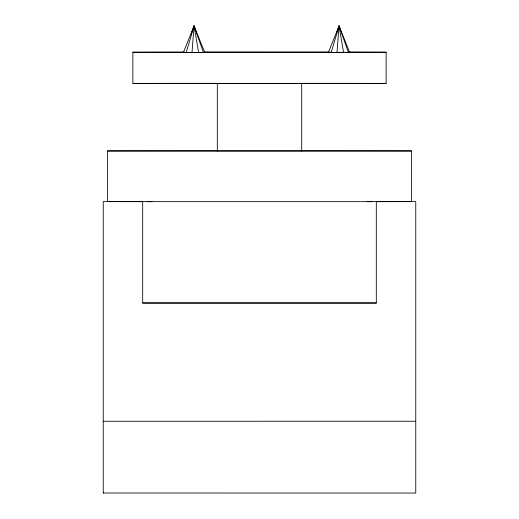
<?xml version="1.0" encoding="UTF-8"?>
<svg xmlns="http://www.w3.org/2000/svg" width="519" height="519" viewBox="0 0 519 519"><rect width="100%" height="100%" fill="white"/><g stroke="black" fill="none" stroke-linecap="round" stroke-linejoin="round"><path stroke-width="0.78" d="M192.011 52.419L194.067 25.95L204.687 52.387L183.441 52.393L194.067 25.95L203.422 52.406M336.993 52.419L339.05 25.95L349.67 52.387L328.423 52.393L339.05 25.95L348.411 52.406M193.704 28.045L194.067 25.95L194.683 28.045M338.81 27.345L339.05 25.95L339.88 28.746M186.224 52.413L194.067 25.95L198.582 52.419M331.213 52.413L339.05 25.95L343.565 52.419M191.096 34.338L194.067 25.95M336.331 33.638L337.071 31.542M337.318 30.842L338.064 28.746M338.31 28.045L339.05 25.95L339.212 28.045M386.117 52.231L233.161 52.594L132.883 52.231L132.883 83.377L386.117 83.377L386.117 52.231L348.807 51.991M132.883 52.231L184.316 51.952M367.082 201.644L411.457 201.625L411.457 150.945L107.543 150.945L107.543 201.625L151.918 201.644M107.543 150.945L217.721 150.906M107.543 201.625L109.412 201.619M204.57 51.919L329.124 51.945M132.883 83.377L217.461 83.345M299.878 83.377L301.695 83.377L301.695 150.945L217.305 150.945L217.305 83.377L297.212 83.384M301.539 83.345L386.117 83.377M301.279 150.906L411.457 150.945M146.955 201.651L372.045 201.651M103.242 493.05L103.242 201.612L142.693 201.644L142.693 302.999L376.307 302.999L376.307 201.644L415.758 201.612L415.758 493.05L103.242 492.998M142.693 302.999L376.307 302.999M103.242 421.253L415.758 421.246M409.588 201.619L411.457 201.625M194.891 28.746L195.514 30.842"/></g></svg>
